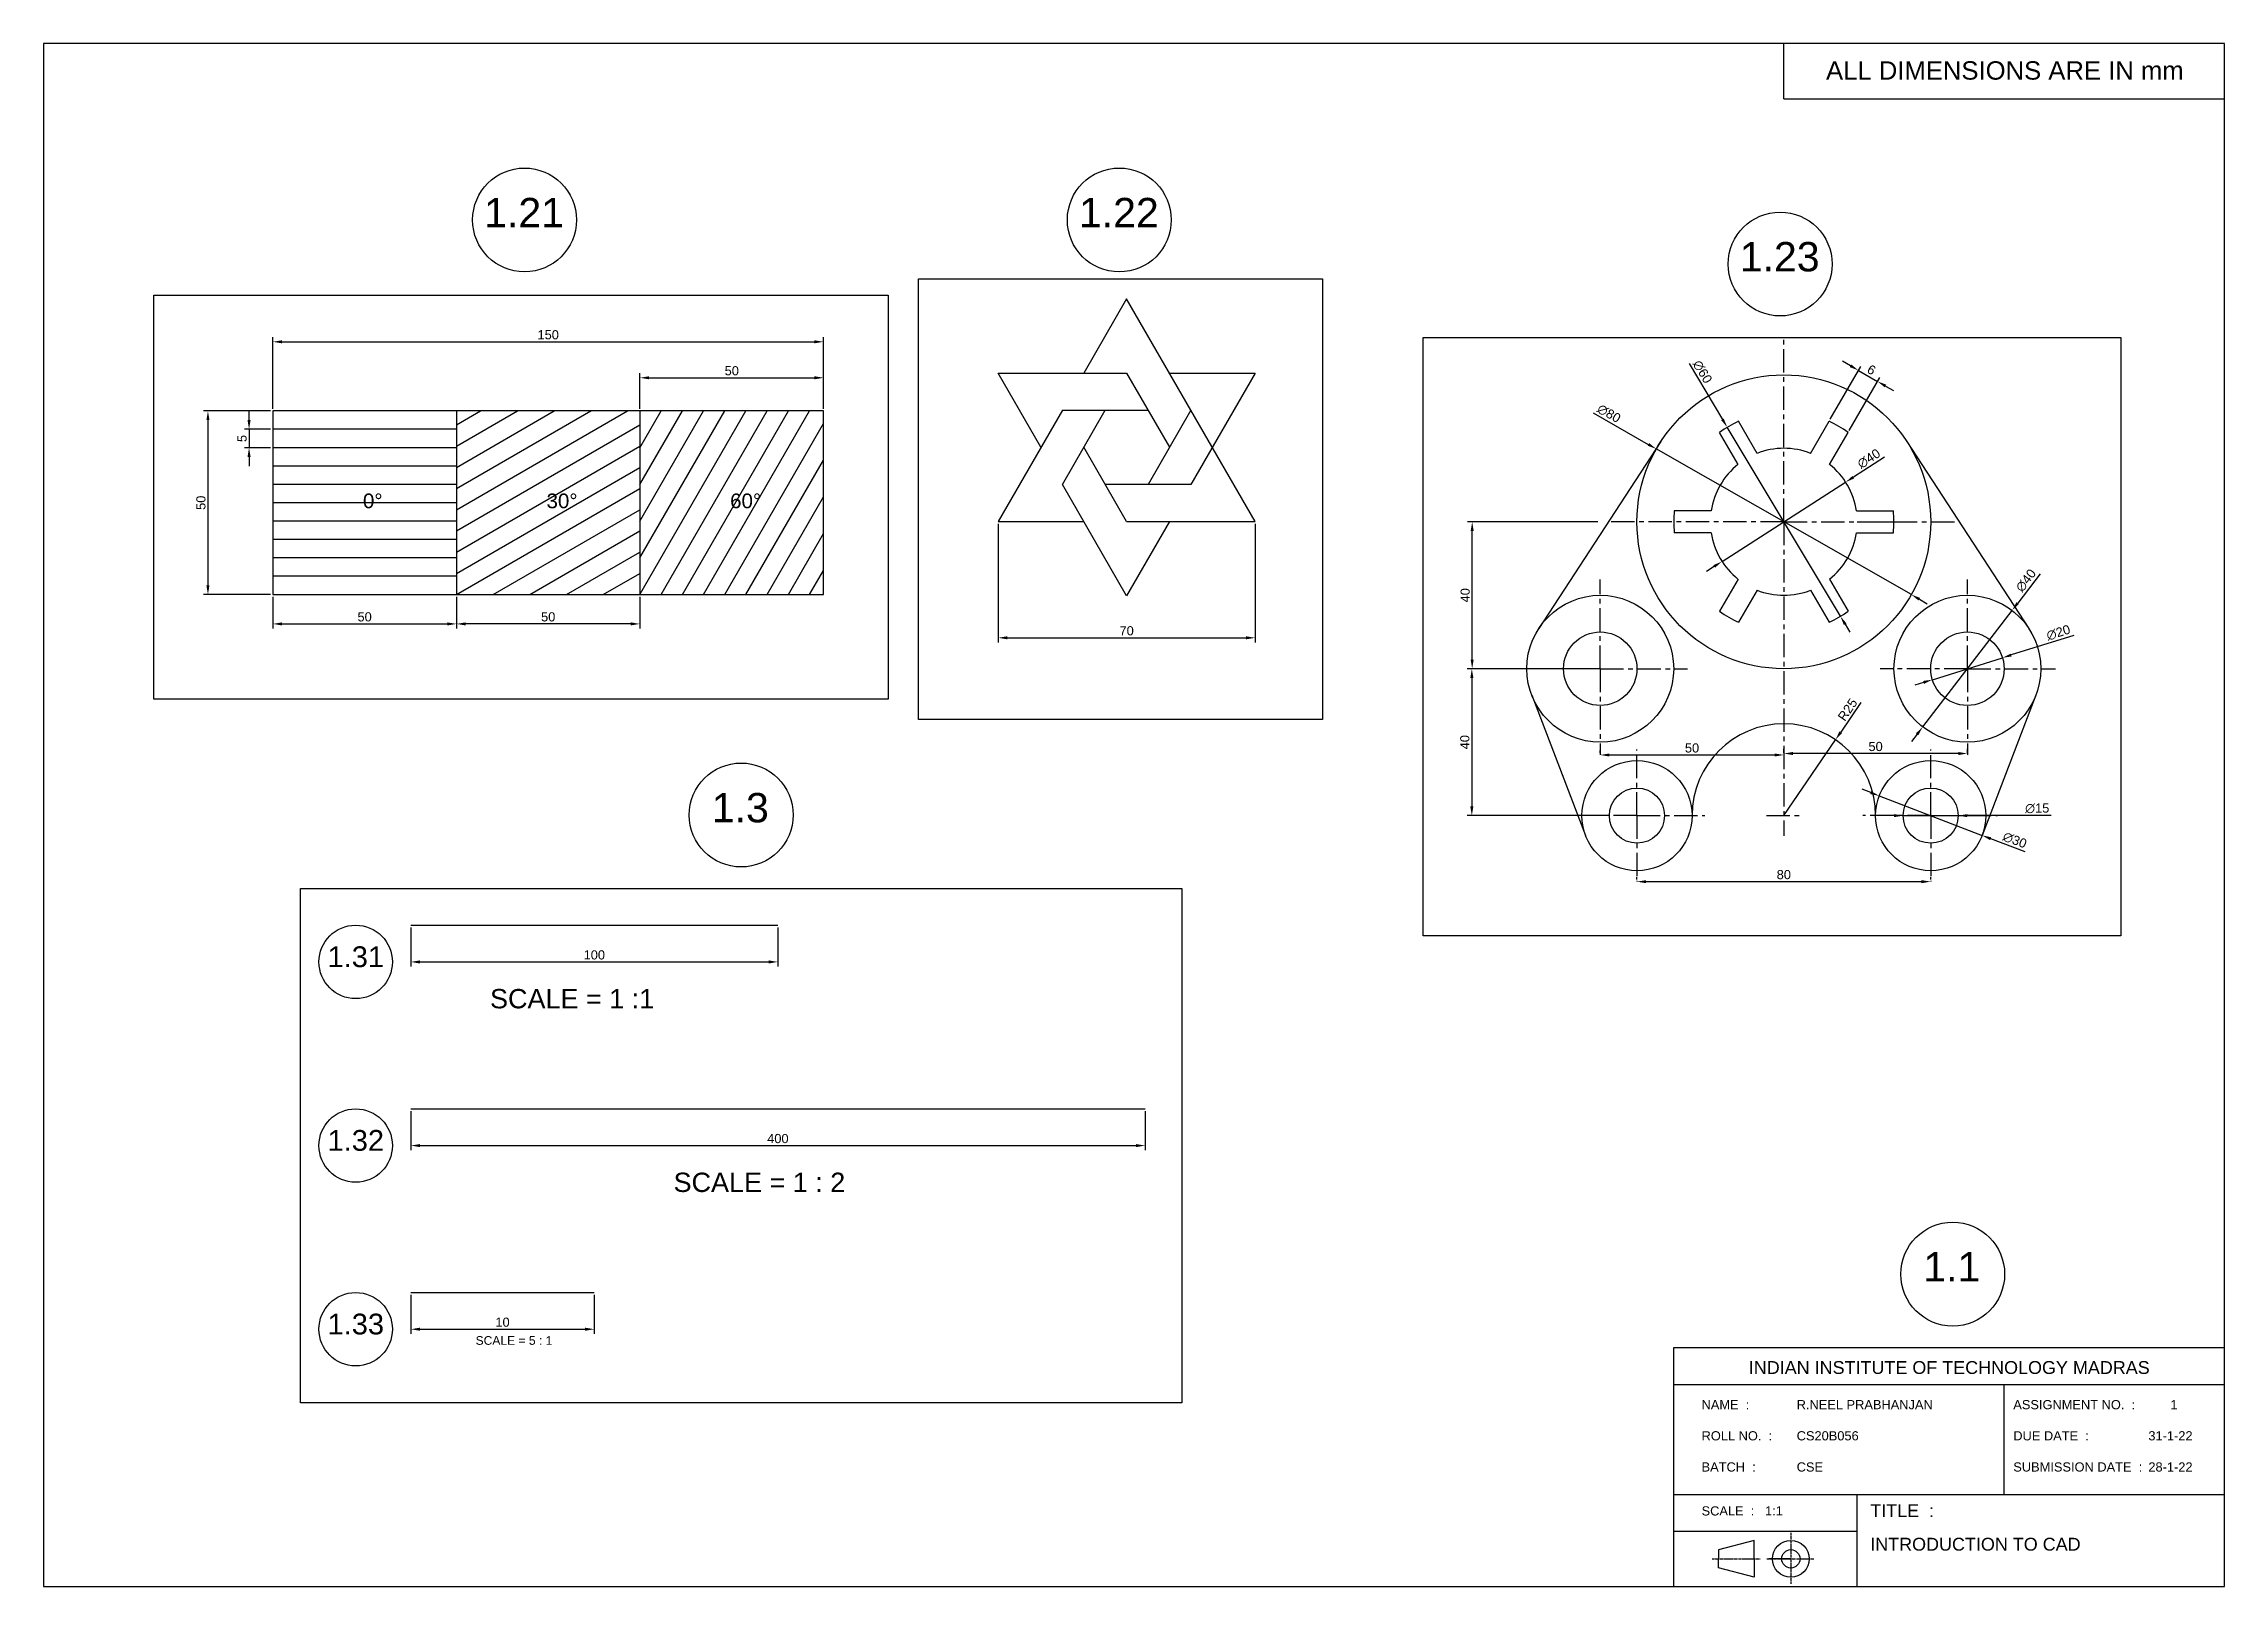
# Model space of a CAD drawing. Header units: millimetres. Extents: x 0 to 594, y 0 to 420.
import ezdxf

# ---------------------------------------------------------------- set-up
doc = ezdxf.new("R2010")
doc.units = ezdxf.units.MM
doc.header["$LTSCALE"] = 0.2
doc.linetypes.add('CENTER', pattern=[50.8, 31.75, -6.35, 6.35, -6.35])
doc.layers.get('0').update_dxf_attribs({"lineweight": 30})
doc.layers.get('Defpoints').update_dxf_attribs({"lineweight": 30})
doc.styles.get("Standard").update_dxf_attribs({"font": 'arial.ttf'})
doc.dimstyles.new('ISO-25', dxfattribs={"dimtxt": 2.5, "dimasz": 2.5, "dimexe": 1.25, "dimexo": 0.625, "dimtad": 1, "dimtxsty": 'Standard', "dimcen": 2.5, "dimadec": 0, "dimazin": 0, "dimtfac": 1, "dimtmove": 0, "dimatfit": 3, "dimfxl": 1, "dimarcsym": 0})

# ---------------------------------------------------------------- blocks, each defined once
blk = doc.blocks.new('*D1')
at = {"color": 0, "lineweight": -2, "transparency": 16777216}
for p, q in [((62.44, 320.62), (62.44, 340.07)), ((64.94, 338.82), (209.94, 338.82)), ((212.44, 320.62), (212.44, 340.07))]:
    blk.add_line(p, q, dxfattribs=at)
at = {"color": 0, "lineweight": 30, "transparency": 16777216}
for points in [[(64.94, 339.24), (64.94, 338.41), (62.44, 338.82)], [(209.94, 339.24), (209.94, 338.41), (212.44, 338.82)]]:
    blk.add_solid(points, dxfattribs=at)
at = {"layer": 'Defpoints', "color": 0, "lineweight": 30, "transparency": 16777216}
for p in [(212.44, 338.82), (62.44, 320), (212.44, 320)]:
    blk.add_point(p, dxfattribs=at)
at = {"color": 0, "lineweight": 30, "transparency": 16777216, "insert": (137.44, 340.73), "char_height": 2.5, "attachment_point": 5}
blk.add_mtext('150', dxfattribs=at)
blk = doc.blocks.new('*D2')
at = {"color": 0, "lineweight": -2, "transparency": 16777216}
for p, q in [((162.44, 320.62), (162.44, 330.28)), ((164.94, 329.03), (209.94, 329.03)), ((212.44, 320.62), (212.44, 330.28))]:
    blk.add_line(p, q, dxfattribs=at)
at = {"color": 0, "lineweight": 30, "transparency": 16777216}
for points in [[(164.94, 329.45), (164.94, 328.61), (162.44, 329.03)], [(209.94, 329.45), (209.94, 328.61), (212.44, 329.03)]]:
    blk.add_solid(points, dxfattribs=at)
at = {"layer": 'Defpoints', "color": 0, "lineweight": 30, "transparency": 16777216}
for p in [(212.44, 329.03), (162.44, 320), (212.44, 320)]:
    blk.add_point(p, dxfattribs=at)
at = {"color": 0, "lineweight": 30, "transparency": 16777216, "insert": (187.44, 330.93), "char_height": 2.5, "attachment_point": 5}
blk.add_mtext('50', dxfattribs=at)
blk = doc.blocks.new('*D3')
at = {"color": 0, "lineweight": -2, "transparency": 16777216}
for p, q in [((61.81, 320), (43.51, 320)), ((44.76, 317.5), (44.76, 272.5)), ((61.81, 270), (43.51, 270))]:
    blk.add_line(p, q, dxfattribs=at)
at = {"color": 0, "lineweight": 30, "transparency": 16777216}
for points in [[(44.34, 317.5), (45.17, 317.5), (44.76, 320)], [(44.34, 272.5), (45.17, 272.5), (44.76, 270)]]:
    blk.add_solid(points, dxfattribs=at)
at = {"layer": 'Defpoints', "color": 0, "lineweight": 30, "transparency": 16777216}
for p in [(62.44, 320), (44.76, 270), (62.44, 270)]:
    blk.add_point(p, dxfattribs=at)
at = {"color": 0, "lineweight": 30, "transparency": 16777216, "insert": (42.85, 295), "char_height": 2.5, "attachment_point": 5, "rotation": 90}
blk.add_mtext('50', dxfattribs=at)
blk = doc.blocks.new('*D4')
at = {"color": 0, "lineweight": -2, "transparency": 16777216}
for p, q in [((61.81, 315), (54.71, 315)), ((55.96, 317.5), (55.96, 320)), ((55.96, 315), (55.96, 310)), ((61.81, 310), (54.71, 310)), ((55.96, 307.5), (55.96, 305))]:
    blk.add_line(p, q, dxfattribs=at)
at = {"color": 0, "lineweight": 30, "transparency": 16777216}
for points in [[(55.54, 317.5), (56.38, 317.5), (55.96, 315)], [(55.54, 307.5), (56.38, 307.5), (55.96, 310)]]:
    blk.add_solid(points, dxfattribs=at)
at = {"layer": 'Defpoints', "color": 0, "lineweight": 30, "transparency": 16777216}
for p in [(62.44, 315), (55.96, 310), (62.44, 310)]:
    blk.add_point(p, dxfattribs=at)
at = {"color": 0, "lineweight": 30, "transparency": 16777216, "insert": (54.06, 312.5), "char_height": 2.5, "attachment_point": 5, "rotation": 90}
blk.add_mtext('5', dxfattribs=at)
blk = doc.blocks.new('*D5')
at = {"color": 0, "lineweight": -2, "transparency": 16777216}
for p, q in [((62.44, 269.38), (62.44, 260.77)), ((112.44, 269.38), (112.44, 260.77)), ((64.94, 262.02), (109.94, 262.02))]:
    blk.add_line(p, q, dxfattribs=at)
at = {"color": 0, "lineweight": 30, "transparency": 16777216}
for points in [[(64.94, 262.44), (64.94, 261.61), (62.44, 262.02)], [(109.94, 262.44), (109.94, 261.61), (112.44, 262.02)]]:
    blk.add_solid(points, dxfattribs=at)
at = {"layer": 'Defpoints', "color": 0, "lineweight": 30, "transparency": 16777216}
for p in [(62.44, 270), (112.44, 270), (112.44, 262.02)]:
    blk.add_point(p, dxfattribs=at)
at = {"color": 0, "lineweight": 30, "transparency": 16777216, "insert": (87.44, 263.93), "char_height": 2.5, "attachment_point": 5}
blk.add_mtext('50', dxfattribs=at)
blk = doc.blocks.new('*D6')
at = {"color": 0, "lineweight": -2, "transparency": 16777216}
for p, q in [((112.44, 269.38), (112.44, 260.77)), ((162.44, 269.38), (162.44, 260.77)), ((159.94, 262.02), (114.94, 262.02))]:
    blk.add_line(p, q, dxfattribs=at)
at = {"color": 0, "lineweight": 30, "transparency": 16777216}
for points in [[(114.94, 262.44), (114.94, 261.61), (112.44, 262.02)], [(159.94, 262.44), (159.94, 261.61), (162.44, 262.02)]]:
    blk.add_solid(points, dxfattribs=at)
at = {"layer": 'Defpoints', "color": 0, "lineweight": 30, "transparency": 16777216}
for p in [(112.44, 270), (162.44, 270), (112.44, 262.02)]:
    blk.add_point(p, dxfattribs=at)
at = {"color": 0, "lineweight": 30, "transparency": 16777216, "insert": (137.44, 263.93), "char_height": 2.5, "attachment_point": 5}
blk.add_mtext('50', dxfattribs=at)
blk = doc.blocks.new('*D7')
at = {"color": 0, "lineweight": -2, "transparency": 16777216}
for p, q in [((260, 289.27), (260, 256.99)), ((330, 289.27), (330, 256.99)), ((262.5, 258.24), (327.5, 258.24))]:
    blk.add_line(p, q, dxfattribs=at)
at = {"color": 0, "lineweight": 30, "transparency": 16777216}
for points in [[(262.5, 258.65), (262.5, 257.82), (260, 258.24)], [(327.5, 258.65), (327.5, 257.82), (330, 258.24)]]:
    blk.add_solid(points, dxfattribs=at)
at = {"layer": 'Defpoints', "color": 0, "lineweight": 30, "transparency": 16777216}
for p in [(260, 289.9), (330, 289.9), (330, 258.24)]:
    blk.add_point(p, dxfattribs=at)
at = {"color": 0, "lineweight": 30, "transparency": 16777216, "insert": (295, 260.14), "char_height": 2.5, "attachment_point": 5}
blk.add_mtext('70', dxfattribs=at)
blk = doc.blocks.new('*U8')
for p, q in [((-5.11, 3), (4.96, 3)), ((-5.11, -3), (4.96, -3))]:
    blk.add_line(p, q)
blk.add_arc((-24.89, 0), 30, 354.26083, 5.73917)
blk = doc.blocks.new('*U9')
at = {"color": 0, "linetype": 'ByBlock', "lineweight": -2, "transparency": 16777216}
for p, rotation in [((130.85, 125.3), 120), ((155.73, 125.3), 60.00000000000001), ((118.4, 103.74), 180), ((130.85, 82.19), 240), ((155.73, 82.19), 299.9999999999999)]:
    blk.add_blockref('*U8', p, dxfattribs=dict(at, rotation=rotation))
blk.add_blockref('*U8', (168.18, 103.74), dxfattribs=at)
blk = doc.blocks.new('*D10')
at = {"color": 0, "lineweight": -2, "transparency": 16777216}
for p, q in [((423.38, 289.82), (387.86, 289.82)), ((389.11, 252.32), (389.11, 287.32)), ((423.38, 249.82), (387.86, 249.82))]:
    blk.add_line(p, q, dxfattribs=at)
at = {"color": 0, "lineweight": 30, "transparency": 16777216}
for points in [[(388.7, 287.32), (389.53, 287.32), (389.11, 289.82)], [(388.7, 252.32), (389.53, 252.32), (389.11, 249.82)]]:
    blk.add_solid(points, dxfattribs=at)
at = {"layer": 'Defpoints', "color": 0, "lineweight": 30, "transparency": 16777216}
for p in [(389.11, 289.82), (424, 289.82), (424, 249.82)]:
    blk.add_point(p, dxfattribs=at)
at = {"color": 0, "lineweight": 30, "transparency": 16777216, "insert": (387.21, 269.82), "char_height": 2.5, "attachment_point": 5, "rotation": 90}
blk.add_mtext('40', dxfattribs=at)
blk = doc.blocks.new('*D11')
at = {"color": 0, "lineweight": -2, "transparency": 16777216}
for p, q in [((423.38, 249.82), (387.77, 249.82)), ((389.02, 247.32), (389.02, 212.32)), ((425.88, 209.82), (387.77, 209.82))]:
    blk.add_line(p, q, dxfattribs=at)
at = {"color": 0, "lineweight": 30, "transparency": 16777216}
for points in [[(388.61, 247.32), (389.44, 247.32), (389.02, 249.82)], [(388.61, 212.32), (389.44, 212.32), (389.02, 209.82)]]:
    blk.add_solid(points, dxfattribs=at)
at = {"layer": 'Defpoints', "color": 0, "lineweight": 30, "transparency": 16777216}
for p in [(424, 249.82), (389.02, 209.82), (426.5, 209.82)]:
    blk.add_point(p, dxfattribs=at)
at = {"color": 0, "lineweight": 30, "transparency": 16777216, "insert": (387.12, 229.82), "char_height": 2.5, "attachment_point": 5, "rotation": 90}
blk.add_mtext('40', dxfattribs=at)
blk = doc.blocks.new('*D12')
at = {"color": 0, "lineweight": -2, "transparency": 16777216}
for p, q in [((424, 226.96), (424, 227.59)), ((426.5, 226.34), (471.5, 226.34)), ((474, 226.12), (474, 225.09))]:
    blk.add_line(p, q, dxfattribs=at)
at = {"color": 0, "lineweight": 30, "transparency": 16777216}
for points in [[(426.5, 226.75), (426.5, 225.92), (424, 226.34)], [(471.5, 226.75), (471.5, 225.92), (474, 226.34)]]:
    blk.add_solid(points, dxfattribs=at)
at = {"layer": 'Defpoints', "color": 0, "lineweight": 30, "transparency": 16777216}
for p in [(424, 226.34), (474, 226.74), (474, 226.34)]:
    blk.add_point(p, dxfattribs=at)
at = {"color": 0, "lineweight": 30, "transparency": 16777216, "insert": (449, 228.24), "char_height": 2.5, "attachment_point": 5}
blk.add_mtext('50', dxfattribs=at)
blk = doc.blocks.new('*D13')
at = {"color": 0, "lineweight": -2, "transparency": 16777216}
for p, q in [((492.17, 332.29), (490, 333.54)), ((486.64, 317.72), (494.96, 332.12)), ((491.84, 314.72), (500.15, 329.12)), ((494.33, 331.04), (499.53, 328.04)), ((501.69, 326.79), (503.86, 325.54))]:
    blk.add_line(p, q, dxfattribs=at)
at = {"color": 0, "lineweight": 30, "transparency": 16777216}
for points in [[(492.38, 332.65), (491.96, 331.93), (494.33, 331.04)], [(501.9, 327.15), (501.49, 326.43), (499.53, 328.04)]]:
    blk.add_solid(points, dxfattribs=at)
at = {"layer": 'Defpoints', "color": 0, "lineweight": 30, "transparency": 16777216}
for p in [(499.53, 328.04), (486.33, 317.17), (491.52, 314.17)]:
    blk.add_point(p, dxfattribs=at)
at = {"color": 0, "lineweight": 30, "transparency": 16777216, "insert": (497.88, 331.19), "char_height": 2.5, "attachment_point": 5, "rotation": 330}
blk.add_mtext('6', dxfattribs=at)
blk = doc.blocks.new('*D14')
at = {"color": 0, "lineweight": -2, "transparency": 16777216}
for p, q in [((474, 226.96), (474, 227.99)), ((521.5, 226.74), (476.5, 226.74)), ((524, 226.96), (524, 227.99))]:
    blk.add_line(p, q, dxfattribs=at)
at = {"color": 0, "lineweight": 30, "transparency": 16777216}
for points in [[(476.5, 227.16), (476.5, 226.32), (474, 226.74)], [(521.5, 227.16), (521.5, 226.32), (524, 226.74)]]:
    blk.add_solid(points, dxfattribs=at)
at = {"layer": 'Defpoints', "color": 0, "lineweight": 30, "transparency": 16777216}
for p in [(474, 226.74), (474, 226.34), (524, 226.34)]:
    blk.add_point(p, dxfattribs=at)
at = {"color": 0, "lineweight": 30, "transparency": 16777216, "insert": (499, 228.64), "char_height": 2.5, "attachment_point": 5}
blk.add_mtext('50', dxfattribs=at)
blk = doc.blocks.new('*D15')
at = {"color": 0, "lineweight": -2, "transparency": 16777216}
for p, q in [((501.4, 307.39), (492.94, 301.97)), ((457.16, 279.03), (490.84, 300.62)), ((455.06, 277.68), (452.95, 276.33))]:
    blk.add_line(p, q, dxfattribs=at)
at = {"color": 0, "lineweight": 30, "transparency": 16777216}
for points in [[(492.72, 302.32), (493.17, 301.62), (490.84, 300.62)], [(454.83, 278.03), (455.28, 277.33), (457.16, 279.03)]]:
    blk.add_solid(points, dxfattribs=at)
at = {"layer": 'Defpoints', "color": 0, "lineweight": 30, "transparency": 16777216}
for p in [(490.84, 300.62), (457.16, 279.03)]:
    blk.add_point(p, dxfattribs=at)
at = {"color": 0, "lineweight": 30, "transparency": 16777216, "insert": (497.16, 307.01), "char_height": 2.5, "attachment_point": 5, "rotation": 32.66624}
blk.add_mtext('∅40', dxfattribs=at)
blk = doc.blocks.new('*D16')
at = {"color": 0, "lineweight": -2, "transparency": 16777216}
for p, q in [((448.2, 332.88), (457.3, 317.7)), ((489.42, 264.09), (458.58, 315.56)), ((490.7, 261.95), (491.99, 259.8))]:
    blk.add_line(p, q, dxfattribs=at)
at = {"color": 0, "lineweight": 30, "transparency": 16777216}
for points in [[(457.65, 317.92), (456.94, 317.49), (458.58, 315.56)], [(491.06, 262.16), (490.35, 261.73), (489.42, 264.09)]]:
    blk.add_solid(points, dxfattribs=at)
at = {"layer": 'Defpoints', "color": 0, "lineweight": 30, "transparency": 16777216}
for p in [(458.58, 315.56), (489.42, 264.09)]:
    blk.add_point(p, dxfattribs=at)
at = {"color": 0, "lineweight": 30, "transparency": 16777216, "insert": (451.83, 330.66), "char_height": 2.5, "attachment_point": 5, "rotation": 300.92863}
blk.add_mtext('∅60', dxfattribs=at)
blk = doc.blocks.new('*D17')
at = {"color": 0, "lineweight": -2, "transparency": 16777216}
for p, q in [((422.11, 319.45), (437.09, 310.9)), ((508.74, 269.99), (439.26, 309.66)), ((510.91, 268.75), (513.08, 267.51))]:
    blk.add_line(p, q, dxfattribs=at)
at = {"color": 0, "lineweight": 30, "transparency": 16777216}
for points in [[(437.3, 311.26), (436.89, 310.54), (439.26, 309.66)], [(511.11, 269.11), (510.7, 268.39), (508.74, 269.99)]]:
    blk.add_solid(points, dxfattribs=at)
at = {"layer": 'Defpoints', "color": 0, "lineweight": 30, "transparency": 16777216}
for p in [(439.26, 309.66), (508.74, 269.99)]:
    blk.add_point(p, dxfattribs=at)
at = {"color": 0, "lineweight": 30, "transparency": 16777216, "insert": (426.36, 319.29), "char_height": 2.5, "attachment_point": 5, "rotation": 330.27298}
blk.add_mtext('∅80', dxfattribs=at)
blk = doc.blocks.new('*D18')
at = {"color": 0, "lineweight": -2, "transparency": 16777216}
for p, q in [((543.81, 275.64), (537.7, 267.67)), ((511.82, 233.96), (536.18, 265.69)), ((510.3, 231.97), (508.78, 229.99))]:
    blk.add_line(p, q, dxfattribs=at)
at = {"color": 0, "lineweight": 30, "transparency": 16777216}
for points in [[(537.37, 267.93), (538.03, 267.42), (536.18, 265.69)], [(509.97, 232.23), (510.63, 231.72), (511.82, 233.96)]]:
    blk.add_solid(points, dxfattribs=at)
at = {"layer": 'Defpoints', "color": 0, "lineweight": 30, "transparency": 16777216}
for p in [(536.18, 265.69), (511.82, 233.96)]:
    blk.add_point(p, dxfattribs=at)
at = {"color": 0, "lineweight": 30, "transparency": 16777216, "insert": (539.95, 273.85), "char_height": 2.5, "attachment_point": 5, "rotation": 52.50044}
blk.add_mtext('∅40', dxfattribs=at)
blk = doc.blocks.new('*D19')
at = {"color": 0, "lineweight": -2, "transparency": 16777216}
for p, q in [((552.96, 258.88), (535.93, 253.56)), ((514.46, 246.84), (533.54, 252.81)), ((512.07, 246.09), (509.68, 245.35))]:
    blk.add_line(p, q, dxfattribs=at)
at = {"color": 0, "lineweight": 30, "transparency": 16777216}
for points in [[(535.81, 253.95), (536.05, 253.16), (533.54, 252.81)], [(511.95, 246.49), (512.19, 245.69), (514.46, 246.84)]]:
    blk.add_solid(points, dxfattribs=at)
at = {"layer": 'Defpoints', "color": 0, "lineweight": 30, "transparency": 16777216}
for p in [(533.54, 252.81), (514.46, 246.84)]:
    blk.add_point(p, dxfattribs=at)
at = {"color": 0, "lineweight": 30, "transparency": 16777216, "insert": (548.78, 259.64), "char_height": 2.5, "attachment_point": 5, "rotation": 17.36892}
blk.add_mtext('∅20', dxfattribs=at)
blk = doc.blocks.new('*D20')
at = {"color": 0, "lineweight": -2, "transparency": 16777216}
for p, q in [((497.66, 216.1), (495.33, 216.99)), ((500, 215.2), (528, 204.45)), ((539.71, 199.95), (530.34, 203.55))]:
    blk.add_line(p, q, dxfattribs=at)
at = {"color": 0, "lineweight": 30, "transparency": 16777216}
for points in [[(497.81, 216.48), (497.51, 215.71), (500, 215.2)], [(530.49, 203.94), (530.19, 203.16), (528, 204.45)]]:
    blk.add_solid(points, dxfattribs=at)
at = {"layer": 'Defpoints', "color": 0, "lineweight": 30, "transparency": 16777216}
for p in [(500, 215.2), (528, 204.45)]:
    blk.add_point(p, dxfattribs=at)
at = {"color": 0, "lineweight": 30, "transparency": 16777216, "insert": (536.9, 203.15), "char_height": 2.5, "attachment_point": 5, "rotation": 338.99848}
blk.add_mtext('∅30', dxfattribs=at)
blk = doc.blocks.new('*D21')
at = {"color": 0, "lineweight": -2, "transparency": 16777216}
for p, q in [((504, 209.82), (501.5, 209.82)), ((506.5, 209.82), (521.5, 209.82)), ((546.81, 209.82), (524, 209.82))]:
    blk.add_line(p, q, dxfattribs=at)
at = {"color": 0, "lineweight": 30, "transparency": 16777216}
for points in [[(504, 210.24), (504, 209.41), (506.5, 209.82)], [(524, 210.24), (524, 209.41), (521.5, 209.82)]]:
    blk.add_solid(points, dxfattribs=at)
at = {"layer": 'Defpoints', "color": 0, "lineweight": 30, "transparency": 16777216}
for p in [(506.5, 209.82), (521.5, 209.82)]:
    blk.add_point(p, dxfattribs=at)
at = {"color": 0, "lineweight": 30, "transparency": 16777216, "insert": (543.02, 211.8), "char_height": 2.5, "attachment_point": 5}
blk.add_mtext('∅15', dxfattribs=at)
blk = doc.blocks.new('*D22')
at = {"color": 0, "lineweight": -2, "transparency": 16777216}
for p, q in [((494.99, 240.59), (489.5, 232.54)), ((474, 209.82), (488.09, 230.48))]:
    blk.add_line(p, q, dxfattribs=at)
at = {"color": 0, "lineweight": 30, "transparency": 16777216}
blk.add_solid([(489.15, 232.78), (489.84, 232.31), (488.09, 230.48)], dxfattribs=at)
at = {"layer": 'Defpoints', "color": 0, "lineweight": 30, "transparency": 16777216}
for p in [(488.09, 230.48), (474, 209.82)]:
    blk.add_point(p, dxfattribs=at)
at = {"color": 0, "lineweight": 30, "transparency": 16777216, "insert": (491.38, 238.67), "char_height": 2.5, "attachment_point": 5, "rotation": 55.69779}
blk.add_mtext('R25', dxfattribs=at)
blk = doc.blocks.new('*D23')
at = {"color": 0, "lineweight": -2, "transparency": 16777216}
for p, q in [((434, 192.48), (434, 193.11)), ((436.5, 191.86), (511.5, 191.86)), ((514, 192.48), (514, 193.11))]:
    blk.add_line(p, q, dxfattribs=at)
at = {"color": 0, "lineweight": 30, "transparency": 16777216}
for points in [[(436.5, 192.27), (436.5, 191.44), (434, 191.86)], [(511.5, 192.27), (511.5, 191.44), (514, 191.86)]]:
    blk.add_solid(points, dxfattribs=at)
at = {"layer": 'Defpoints', "color": 0, "lineweight": 30, "transparency": 16777216}
for p in [(434, 191.86), (514, 191.86), (514, 191.86)]:
    blk.add_point(p, dxfattribs=at)
at = {"color": 0, "lineweight": 30, "transparency": 16777216, "insert": (474, 193.76), "char_height": 2.5, "attachment_point": 5}
blk.add_mtext('80', dxfattribs=at)
blk = doc.blocks.new('*D24')
at = {"color": 0, "lineweight": -2, "transparency": 16777216}
for p, q in [((100, 179.38), (100, 168.75)), ((200, 179.38), (200, 168.75)), ((102.5, 170), (197.5, 170))]:
    blk.add_line(p, q, dxfattribs=at)
at = {"color": 0, "lineweight": 30, "transparency": 16777216}
for points in [[(102.5, 170.42), (102.5, 169.58), (100, 170)], [(197.5, 170.42), (197.5, 169.58), (200, 170)]]:
    blk.add_solid(points, dxfattribs=at)
at = {"layer": 'Defpoints', "color": 0, "lineweight": 30, "transparency": 16777216}
for p in [(100, 180), (200, 180), (200, 170)]:
    blk.add_point(p, dxfattribs=at)
at = {"color": 0, "lineweight": 30, "transparency": 16777216, "insert": (150, 171.9), "char_height": 2.5, "attachment_point": 5}
blk.add_mtext('100', dxfattribs=at)
blk = doc.blocks.new('*D25')
at = {"color": 0, "lineweight": -2, "transparency": 16777216}
for p, q in [((100, 129.38), (100, 118.75)), ((300, 129.38), (300, 118.75)), ((102.5, 120), (297.5, 120))]:
    blk.add_line(p, q, dxfattribs=at)
at = {"color": 0, "lineweight": 30, "transparency": 16777216}
for points in [[(102.5, 120.42), (102.5, 119.58), (100, 120)], [(297.5, 120.42), (297.5, 119.58), (300, 120)]]:
    blk.add_solid(points, dxfattribs=at)
at = {"layer": 'Defpoints', "color": 0, "lineweight": 30, "transparency": 16777216}
for p in [(100, 130), (300, 130), (300, 120)]:
    blk.add_point(p, dxfattribs=at)
at = {"color": 0, "lineweight": 30, "transparency": 16777216, "insert": (200, 121.9), "char_height": 2.5, "attachment_point": 5}
blk.add_mtext('400', dxfattribs=at)
blk = doc.blocks.new('*D26')
at = {"color": 0, "lineweight": -2, "transparency": 16777216}
for p, q in [((100, 79.38), (100, 68.75)), ((150, 79.38), (150, 68.75)), ((102.5, 70), (147.5, 70))]:
    blk.add_line(p, q, dxfattribs=at)
at = {"color": 0, "lineweight": 30, "transparency": 16777216}
for points in [[(102.5, 70.42), (102.5, 69.58), (100, 70)], [(147.5, 70.42), (147.5, 69.58), (150, 70)]]:
    blk.add_solid(points, dxfattribs=at)
at = {"layer": 'Defpoints', "color": 0, "lineweight": 30, "transparency": 16777216}
for p in [(100, 80), (150, 80), (150, 70)]:
    blk.add_point(p, dxfattribs=at)
at = {"color": 0, "lineweight": 30, "transparency": 16777216, "insert": (125, 71.9), "char_height": 2.5, "attachment_point": 5}
blk.add_mtext('10', dxfattribs=at)

msp = doc.modelspace()

# ---------------------------------------------------------------- linework, layer by layer
at = {"lineweight": 30}
for p, q in [((474, 405), (474, 420)), ((474, 405), (594, 405)), ((295, 330.311), (306.667, 310.104)), ((212.437, 320), (62.437, 320)), ((62.437, 320), (62.437, 270)), ((112.437, 315), (62.437, 315)), ((112.437, 320), (112.437, 270)), ((112.437, 293.094), (159.04, 320)), ((112.437, 298.868), (149.04, 320)), ((112.437, 304.641), (139.04, 320)), ((112.437, 310.415), (129.04, 320)), ((112.437, 316.188), (119.04, 320)), ((112.437, 287.321), (162.437, 316.188)), ((162.437, 320), (162.437, 270)), ((162.437, 270), (191.305, 320)), ((162.437, 280), (185.531, 320)), ((162.437, 290), (179.758, 320)), ((162.437, 300), (173.984, 320)), ((162.437, 310), (168.211, 320)), ((168.211, 270), (197.078, 320)), ((168.211, 270), (197.078, 320)), ((173.984, 270), (202.852, 320)), ((173.984, 270), (202.852, 320)), ((179.758, 270), (208.625, 320)), ((185.531, 270), (212.437, 316.603)), ((212.437, 270), (212.437, 320)), ((277.5, 320.207), (300.833, 320.207)), ((277.5, 300), (289.167, 320.207)), ((312.5, 320.207), (300.833, 300)), ((112.437, 310), (62.437, 310)), ((112.437, 281.547), (162.437, 310.415)), ((295, 289.896), (283.333, 310.104)), ((440.506, 311.691), (407.253, 260.758)), ((507.494, 311.691), (540.747, 260.758)), ((112.437, 305), (62.437, 305)), ((112.437, 275.774), (162.437, 304.641)), ((191.305, 270), (212.437, 306.603)), ((112.437, 300), (62.437, 300)), ((112.437, 270), (162.437, 298.868)), ((112.437, 270), (162.437, 298.868)), ((112.437, 270), (162.437, 298.868)), ((312.5, 300), (289.167, 300)), ((112.437, 295), (62.437, 295)), ((122.437, 270), (162.437, 293.094)), ((122.437, 270), (162.437, 293.094)), ((197.078, 270), (212.437, 296.603)), ((112.437, 290), (62.437, 290)), ((132.437, 270), (162.437, 287.321)), ((132.437, 270), (162.437, 287.321)), ((132.437, 270), (162.437, 287.321)), ((132.437, 270), (162.437, 287.321)), ((132.437, 270), (162.437, 287.321)), ((132.437, 270), (162.437, 287.321)), ((132.437, 270), (162.437, 287.321)), ((202.852, 270), (212.437, 286.603)), ((494, 289.824), (504, 289.824)), ((112.437, 285), (62.437, 285)), ((112.437, 280), (62.437, 280)), ((142.437, 270), (162.437, 281.547)), ((142.437, 270), (162.437, 281.547)), ((112.437, 275), (62.437, 275)), ((152.437, 270), (162.437, 275.774)), ((208.625, 270), (212.437, 276.603)), ((474, 275.475), (474, 275.475)), ((62.437, 270), (212.437, 270)), ((405.329, 242.656), (419.996, 204.448)), ((542.671, 242.656), (528.004, 204.448)), ((434, 209.824), (434, 209.824)), ((434, 209.824), (434, 209.824)), ((514, 209.824), (514, 209.824)), ((514, 209.824), (514, 209.824)), ((100, 180), (200, 180)), ((100, 130), (300, 130)), ((100, 80), (150, 80)), ((444, 0), (444, 65)), ((444, 65), (594, 65)), ((444, 55), (594, 55)), ((534, 25), (534, 55)), ((444, 25), (594, 25)), ((494, 0), (494, 25)), ((444, 15), (494, 15)), ((465.909, 12.494), (456.25, 9.906)), ((465.909, 7.494), (465.909, 12.494)), ((456.25, 9.906), (456.25, 7.494)), ((456.25, 5.083), (456.25, 7.494)), ((465.909, 7.494), (465.909, 2.494)), ((465.909, 2.494), (456.25, 5.083))]:
    msp.add_line(p, q, dxfattribs=at)
at = {"linetype": 'CENTER', "lineweight": 30}
for p, q in [((474, 289.824), (474, 340)), ((474, 289.824), (426.23, 289.824)), ((474, 289.824), (494, 289.824)), ((474, 289.824), (474, 204.307)), ((504, 289.824), (521.77, 289.824)), ((424, 249.824), (424, 274.151)), ((524, 249.824), (524, 274.151)), ((424, 249.824), (400.027, 249.824)), ((424, 249.824), (424, 226.336)), ((424, 249.824), (447.772, 249.824)), ((524, 249.824), (500.228, 249.824)), ((524, 249.824), (547.973, 249.824)), ((524, 249.824), (524, 226.336)), ((434, 209.824), (434, 227.877)), ((514, 209.824), (514, 227.877)), ((434, 209.824), (415.761, 209.824)), ((434, 209.824), (434, 191.858)), ((434, 209.824), (452.478, 209.824)), ((469.312, 209.824), (479.252, 209.824)), ((514, 209.824), (495.522, 209.824)), ((514, 209.824), (532.239, 209.824)), ((514, 209.824), (514, 191.858)), ((475.909, 7.494), (469.92, 7.494))]:
    msp.add_line(p, q, dxfattribs=at)
at = {"linetype": 'CENTER', "lineweight": 30, "ltscale": 0.1}
for p, q in [((475.867, 14.556), (475.95, 0.634)), ((454.499, 7.494), (467.561, 7.494)), ((469.382, 7.494), (482.148, 7.494))]:
    msp.add_line(p, q, dxfattribs=at)
at = {"lineweight": 30}
for points in [[(0, 0), (594, 0), (594, 420), (0, 420)], [(30, 351.542), (230, 351.542), (230, 241.542), (30, 241.542)], [(238.333, 355.993), (348.333, 355.993), (348.333, 235.993), (238.333, 235.993)], [(375.792, 340), (565.792, 340), (565.792, 177.133), (375.792, 177.133)], [(70, 190), (310, 190), (310, 50), (70, 50)]]:
    msp.add_lwpolyline(points, close=True, dxfattribs=at)
for points in [[(295, 289.896), (330, 289.896), (295, 350.518), (283.333, 330.311)], [(271.667, 310.104), (260, 330.311), (295, 330.311)], [(306.667, 330.311), (330, 330.311), (312.5, 300)], [(277.5, 320.207), (260, 289.896), (283.333, 289.896)], [(306.667, 289.896), (295, 269.689), (277.5, 300)]]:
    msp.add_lwpolyline(points, dxfattribs=at)
for centre, radius in [((131, 372), 14.142), ((293, 372), 14.142), ((473, 360), 14.142), ((474, 289.824), 40), ((474, 289.824), 40), ((424, 249.824), 20), ((524, 249.824), 20), ((424, 249.824), 10), ((524, 249.824), 10), ((190, 210), 14.142), ((434, 209.824), 15), ((514, 209.824), 15), ((434, 209.824), 7.5), ((514, 209.824), 7.5), ((85, 170), 10), ((85, 120), 10), ((520, 85), 14.142), ((85, 70), 10), ((475.909, 7.494), 5), ((475.909, 7.494), 2.5)]:
    msp.add_circle(centre, radius, dxfattribs=at)
for centre, radius, start, end in [((474, 289.824), 20, 68.626927, 111.373073), ((474, 289.824), 20, 128.626927, 171.373073), ((474, 289.824), 20, 8.626927, 51.373073), ((474, 289.824), 20, 188.626927, 231.373073), ((474, 289.824), 20, 308.626927, 351.373073), ((474, 289.824), 20, 248.626927, 291.373073), ((474, 209.824), 25, 0, 180)]:
    msp.add_arc(centre, radius, start, end, dxfattribs=at)

# ---------------------------------------------------------------- block references
msp.add_blockref('*U9', (330.712, 186.08), dxfattribs=at)

# ---------------------------------------------------------------- texts
for s, height, p in [('ALL DIMENSIONS ARE IN mm', 5, (485.497, 410.197)), ('1.21', 8, (120, 370)), ('1.22', 8, (282, 370)), ('1.23', 8, (462, 358)), ('1.3', 8, (182, 208)), ('1.31', 5.6569, (77.343, 168.586)), ('1.32', 5.6569, (77.343, 118.586)), ('1.1', 8, (512, 83)), ('1.33', 5.6569, (77.343, 68.586)), ('INDIAN INSTITUTE OF TECHNOLOGY MADRAS', 3.5, (464.464, 57.827)), ('NAME  :', 2.5, (451.598, 48.221)), ('R.NEEL PRABHANJAN', 2.5, (477.504, 48.221)), ('ASSIGNMENT NO.  :', 2.5, (536.502, 48.221)), ('1', 2.5, (579.293, 48.221)), ('ROLL NO.  :', 2.5, (451.598, 39.739)), ('CS20B056', 2.5, (477.504, 39.739)), ('DUE DATE  :', 2.5, (536.502, 39.739)), ('31-1-22', 2.5, (573.293, 39.739)), ('BATCH  :', 2.5, (451.598, 31.257)), ('CSE', 2.5, (477.504, 31.257)), ('SUBMISSION DATE  : ', 2.5, (536.502, 31.257)), ('28-1-22', 2.5, (573.293, 31.257)), ('SCALE  :   1:1', 2.5, (451.598, 19.295)), ('TITLE  :', 3.5, (497.533, 18.86)), ('INTRODUCTION TO CAD', 3.5, (497.533, 9.725))]:
    msp.add_text(s, height=height, dxfattribs=at).set_placement(p)
at = {"color": 3, "lineweight": 30}
for s, height, p in [('0%%D', 4, (86.985, 293.521)), ('30%%D', 4, (136.985, 293.521)), ('60%%D', 4, (186.985, 293.521)), ('SCALE = 1 :1', 5.25923, (121.593, 157.37)), ('SCALE = 1 : 2', 5.25923, (171.593, 107.37)), ('SCALE = 5 : 1', 2.352, (117.662, 65.765))]:
    msp.add_text(s, height=height, dxfattribs=at).set_placement(p)

# ---------------------------------------------------------------- dimensions: what is measured, and where the dimension line sits
for base, p1, p2, picture, middle in [((212.437, 338.825), (62.437, 320), (212.437, 320), '*D1', (137.437, 340.726)), ((212.437, 329.03), (162.437, 320), (212.437, 320), '*D2', (187.437, 330.932)), ((330, 258.237), (260, 289.896), (330, 289.896), '*D7', (295, 260.139)), ((112.437, 262.024), (62.437, 270), (112.437, 270), '*D5', (87.437, 263.925)), ((474, 226.336), (424, 226.336), (474, 226.741), '*D12', (449, 228.237)), ((514, 191.858), (434, 191.858), (514, 191.858), '*D23', (474, 193.759)), ((200, 170), (100, 180), (200, 180), '*D24', (150, 171.901))]:
    dim = msp.add_linear_dim(base=base, p1=p1, p2=p2, dimstyle='ISO-25', dxfattribs=at)
    dim.commit()
    dim.dimension.update_dxf_attribs({"geometry": picture, "text_midpoint": middle})
for p1, p2, picture, middle in [((489.419, 264.09), (458.581, 315.558), '*D16', (450.138, 329.649)), ((508.736, 269.989), (439.264, 309.659), '*D17', (425.387, 317.583)), ((514.456, 246.839), (533.544, 252.809), '*D19', (549.364, 257.758)), ((506.5, 209.824), (521.5, 209.824), '*D21', (543.023, 209.824))]:
    dim = msp.add_diameter_dim_2p(p1=p1, p2=p2, dimstyle='ISO-25', dxfattribs=at)
    dim.commit()
    dim.dimension.update_dxf_attribs({"geometry": picture, "text_midpoint": middle, "dimtype": 163})
dim = msp.add_aligned_dim(p1=(486.327, 317.175), p2=(491.523, 314.175), distance=16.011, dimstyle='ISO-25', dxfattribs=at)
dim.commit()
dim.dimension.update_dxf_attribs({"geometry": '*D13', "text_midpoint": (497.881, 331.187)})
for base, p1, p2, angle, picture, middle in [((44.755, 270), (62.437, 320), (62.437, 270), 90, '*D3', (42.854, 295)), ((55.96, 310), (62.437, 315), (62.437, 310), 90, '*D4', (54.064, 312.5)), ((389.112, 289.824), (424, 249.824), (424, 289.824), 90, '*D10', (387.211, 269.824)), ((112.437, 262.024), (162.437, 270), (112.437, 270), 180, '*D6', (137.437, 263.925)), ((389.024, 209.824), (424, 249.824), (426.5, 209.824), 90, '*D11', (387.123, 229.824)), ((474, 226.741), (524, 226.336), (474, 226.336), 180, '*D14', (499, 228.642))]:
    dim = msp.add_linear_dim(base=base, p1=p1, p2=p2, angle=angle, dimstyle='ISO-25', dxfattribs=at)
    dim.commit()
    dim.dimension.update_dxf_attribs({"geometry": picture, "text_midpoint": middle})
for p1, p2, picture, middle in [((457.163, 279.029), (490.837, 300.619), '*D15', (497.157, 307.013)), ((511.825, 233.957), (536.175, 265.691), '*D18', (539.951, 273.85)), ((499.996, 215.2), (528.004, 204.448), '*D20', (536.899, 203.145))]:
    dim = msp.add_diameter_dim_2p(p1=p1, p2=p2, dimstyle='ISO-25', dxfattribs=at)
    dim.commit()
    dim.dimension.update_dxf_attribs({"geometry": picture, "text_midpoint": middle})
dim = msp.add_radius_dim(center=(474, 209.824), mpoint=(488.089, 230.476), dimstyle='ISO-25', dxfattribs=at)
dim.commit()
dim.dimension.update_dxf_attribs({"geometry": '*D22', "text_midpoint": (491.377, 238.669)})
for base, p1, p2, text, picture, middle in [((300, 120), (100, 130), (300, 130), '400', '*D25', (200, 121.901)), ((150, 70), (100, 80), (150, 80), '10', '*D26', (125, 71.901))]:
    dim = msp.add_linear_dim(base=base, p1=p1, p2=p2, text=text, dimstyle='ISO-25', dxfattribs=at)
    dim.commit()
    dim.dimension.update_dxf_attribs({"geometry": picture, "text_midpoint": middle})

doc.saveas('drawing.dxf')
